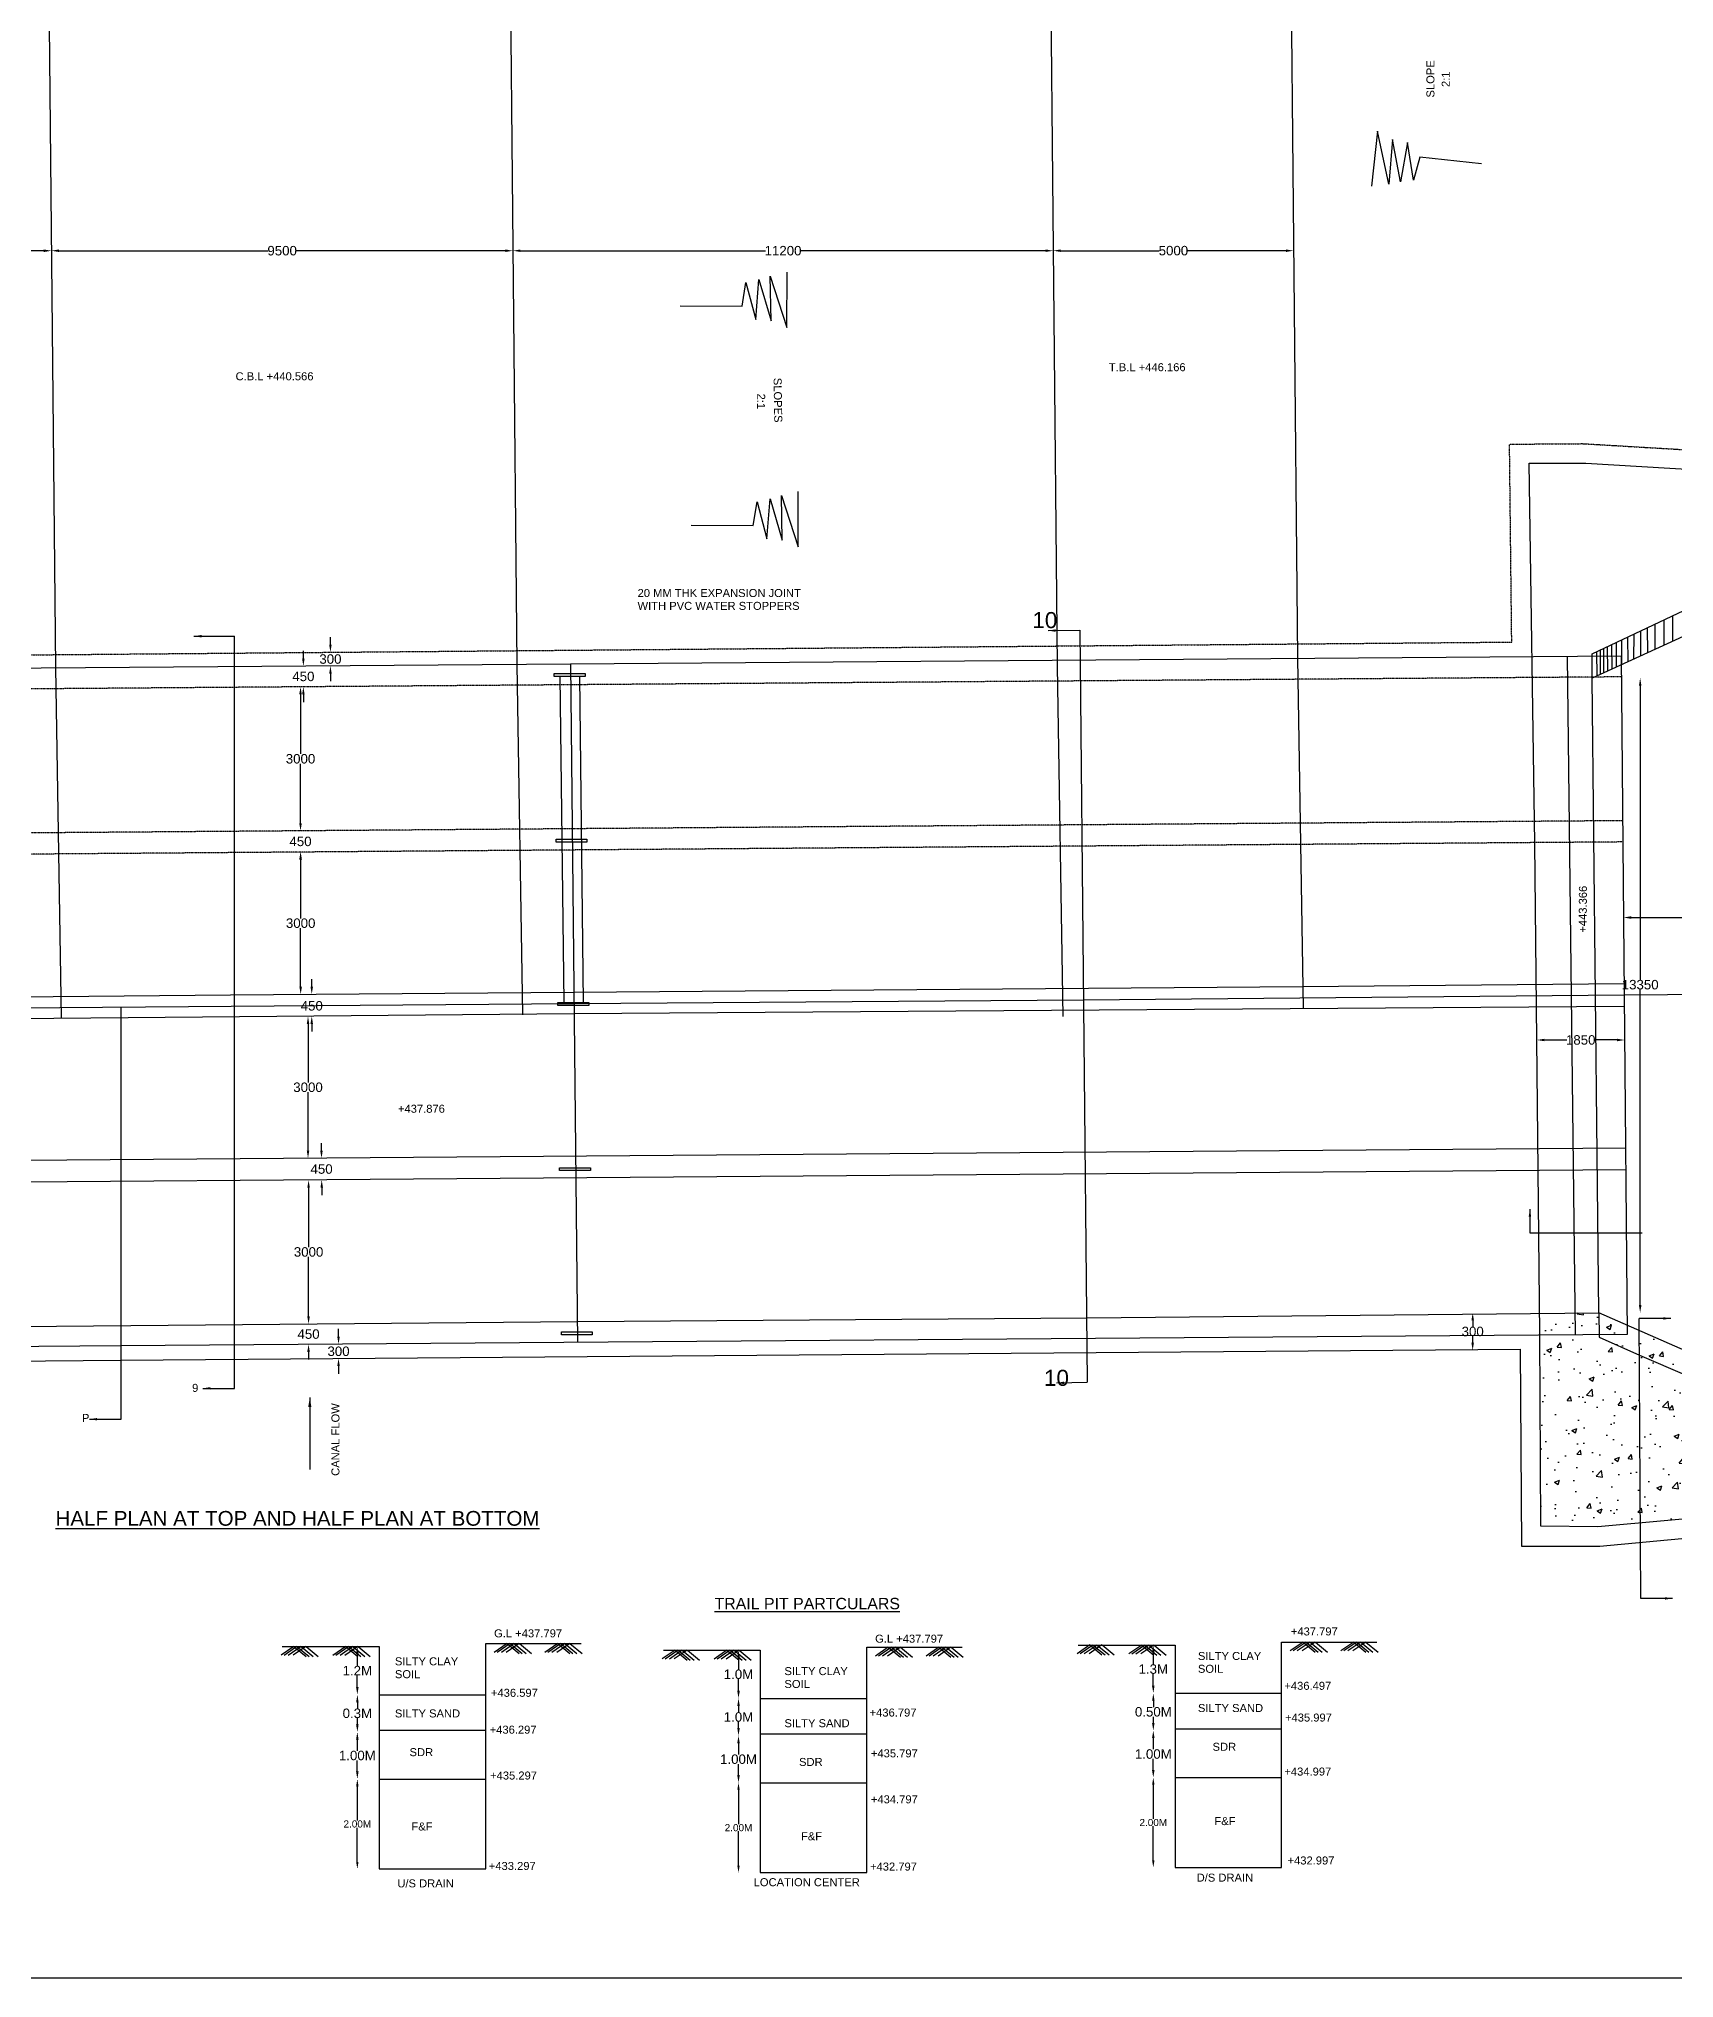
# Model space of a CAD drawing. Header units: millimetres. Extents: x -87412 to 65085, y -34262 to 36967.
# Drawn here: x -8011 to 26446, y -34262 to 6584 of the extents above; entities that cross this region are included whole.
import ezdxf

# ---------------------------------------------------------------- set-up
doc = ezdxf.new("R2010")
doc.units = ezdxf.units.MM
doc.header["$MEASUREMENT"] = 0
doc.linetypes.add('DASHDOT', pattern=[1, 0.5, -0.25, 0, -0.25])
doc.styles.get("Standard").update_dxf_attribs({"font": 'arial.ttf'})
doc.dimstyles.new('Civil', dxfattribs={"dimtxt": 200, "dimasz": 160, "dimexe": 0.1, "dimexo": 0.0625, "dimgap": 0.09, "dimtad": 0, "dimtih": 1, "dimtoh": 1, "dimdec": 0, "dimzin": 12, "dimdsep": 46, "dimtxsty": 'Standard', "dimcen": 0, "dimse1": 1, "dimse2": 1, "dimadec": 0, "dimazin": 2, "dimtfac": 1, "dimtdec": 0, "dimtofl": 0, "dimtmove": 0, "dimatfit": 3, "dimfxl": 1, "dimfrac": 1, "dimtolj": 1, "dimtzin": 0, "dimarcsym": 0})

# ---------------------------------------------------------------- blocks, each defined once
blk = doc.blocks.new('*D2')
at = {"color": 0, "lineweight": -2, "transparency": 16777216}
for p, q in [((-1299, -30217), (-1299, -30937)), ((-1299, -31811), (-1299, -31091))]:
    blk.add_line(p, q, dxfattribs=at)
at = {"color": 0, "transparency": 16777216}
for points in [[(-1324, -30217), (-1274, -30217), (-1299, -30067)], [(-1324, -31811), (-1274, -31811), (-1299, -31961)]]:
    blk.add_solid(points, dxfattribs=at)
at = {"layer": 'Defpoints', "color": 0, "transparency": 16777216}
for p in [(-1299, -30067), (-1298, -30067), (-1298, -31961)]:
    blk.add_point(p, dxfattribs=at)
at = {"color": 0, "transparency": 16777216, "insert": (-1299, -31014), "char_height": 150, "attachment_point": 5}
blk.add_mtext('\\A1;2.00M', dxfattribs=at)
blk = doc.blocks.new('*D3')
at = {"color": 0, "lineweight": -2, "transparency": 16777216}
for p, q in [((-1299, -29237), (-1299, -29470)), ((-1299, -29907), (-1299, -29674))]:
    blk.add_line(p, q, dxfattribs=at)
at = {"color": 0, "transparency": 16777216}
for points in [[(-1326, -29237), (-1272, -29237), (-1299, -29077)], [(-1326, -29907), (-1272, -29907), (-1299, -30067)]]:
    blk.add_solid(points, dxfattribs=at)
at = {"layer": 'Defpoints', "color": 0, "transparency": 16777216}
for p in [(-1299, -29077), (-1298, -29077), (-1298, -30067)]:
    blk.add_point(p, dxfattribs=at)
at = {"color": 0, "transparency": 16777216, "insert": (-1299, -29572), "char_height": 200, "attachment_point": 5}
blk.add_mtext('\\A1;1.00M', dxfattribs=at)
blk = doc.blocks.new('*D4')
at = {"color": 0, "lineweight": -2, "transparency": 16777216}
for p, q in [((-1298, -28450), (-1298, -28581)), ((-1298, -28917), (-1298, -28786))]:
    blk.add_line(p, q, dxfattribs=at)
at = {"color": 0, "transparency": 16777216}
for points in [[(-1325, -28450), (-1272, -28450), (-1298, -28290)], [(-1325, -28917), (-1272, -28917), (-1298, -29077)]]:
    blk.add_solid(points, dxfattribs=at)
at = {"layer": 'Defpoints', "color": 0, "transparency": 16777216}
for p in [(-1299, -28290), (-1298, -28290), (-1299, -29077)]:
    blk.add_point(p, dxfattribs=at)
at = {"color": 0, "transparency": 16777216, "insert": (-1298, -28684), "char_height": 200, "attachment_point": 5}
blk.add_mtext('\\A1;0.3M', dxfattribs=at)
blk = doc.blocks.new('*D5')
at = {"color": 0, "lineweight": -2, "transparency": 16777216}
for p, q in [((-1299, -27436), (-1299, -27683)), ((-1299, -28130), (-1299, -27884))]:
    blk.add_line(p, q, dxfattribs=at)
at = {"color": 0, "transparency": 16777216}
for points in [[(-1326, -27436), (-1272, -27436), (-1299, -27276)], [(-1326, -28130), (-1272, -28130), (-1299, -28290)]]:
    blk.add_solid(points, dxfattribs=at)
at = {"layer": 'Defpoints', "color": 0, "transparency": 16777216}
for p in [(-1299, -27276), (-1299, -27276), (-1299, -28290)]:
    blk.add_point(p, dxfattribs=at)
at = {"color": 0, "transparency": 16777216, "insert": (-1299, -27783), "char_height": 200, "attachment_point": 5}
blk.add_mtext('\\A1;1.2M', dxfattribs=at)
blk = doc.blocks.new('*D6')
at = {"color": 0, "lineweight": -2, "transparency": 16777216}
for p, q in [((6732, -30294), (6732, -31015)), ((6732, -31888), (6732, -31168))]:
    blk.add_line(p, q, dxfattribs=at)
at = {"color": 0, "transparency": 16777216}
for points in [[(6707, -30294), (6757, -30294), (6732, -30144)], [(6707, -31888), (6757, -31888), (6732, -32038)]]:
    blk.add_solid(points, dxfattribs=at)
at = {"layer": 'Defpoints', "color": 0, "transparency": 16777216}
for p in [(6732, -30144), (6732, -30144), (6732, -32038)]:
    blk.add_point(p, dxfattribs=at)
at = {"color": 0, "transparency": 16777216, "insert": (6732, -31092), "char_height": 150, "attachment_point": 5}
blk.add_mtext('\\A1;2.00M', dxfattribs=at)
blk = doc.blocks.new('*D7')
at = {"color": 0, "lineweight": -2, "transparency": 16777216}
for p, q in [((6732, -29314), (6732, -29547)), ((6732, -29984), (6732, -29752))]:
    blk.add_line(p, q, dxfattribs=at)
at = {"color": 0, "transparency": 16777216}
for points in [[(6705, -29314), (6759, -29314), (6732, -29154)], [(6705, -29984), (6759, -29984), (6732, -30144)]]:
    blk.add_solid(points, dxfattribs=at)
at = {"layer": 'Defpoints', "color": 0, "transparency": 16777216}
for p in [(6732, -29154), (6732, -29154), (6732, -30144)]:
    blk.add_point(p, dxfattribs=at)
at = {"color": 0, "transparency": 16777216, "insert": (6732, -29650), "char_height": 200, "attachment_point": 5}
blk.add_mtext('\\A1;1.00M', dxfattribs=at)
blk = doc.blocks.new('*D8')
at = {"color": 0, "lineweight": -2, "transparency": 16777216}
for p, q in [((6732, -28528), (6732, -28659)), ((6732, -28994), (6732, -28863))]:
    blk.add_line(p, q, dxfattribs=at)
at = {"color": 0, "transparency": 16777216}
for points in [[(6706, -28528), (6759, -28528), (6732, -28368)], [(6706, -28994), (6759, -28994), (6732, -29154)]]:
    blk.add_solid(points, dxfattribs=at)
at = {"layer": 'Defpoints', "color": 0, "transparency": 16777216}
for p in [(6732, -28368), (6732, -28368), (6732, -29154)]:
    blk.add_point(p, dxfattribs=at)
at = {"color": 0, "transparency": 16777216, "insert": (6732, -28761), "char_height": 200, "attachment_point": 5}
blk.add_mtext('\\A1;1.0M', dxfattribs=at)
blk = doc.blocks.new('*D9')
at = {"color": 0, "lineweight": -2, "transparency": 16777216}
for p, q in [((6732, -27514), (6732, -27759)), ((6732, -28208), (6732, -27963))]:
    blk.add_line(p, q, dxfattribs=at)
at = {"color": 0, "transparency": 16777216}
for points in [[(6705, -27514), (6759, -27514), (6732, -27354)], [(6705, -28208), (6759, -28208), (6732, -28368)]]:
    blk.add_solid(points, dxfattribs=at)
at = {"layer": 'Defpoints', "color": 0, "transparency": 16777216}
for p in [(6732, -27354), (6732, -27354), (6732, -28368)]:
    blk.add_point(p, dxfattribs=at)
at = {"color": 0, "transparency": 16777216, "insert": (6732, -27861), "char_height": 200, "attachment_point": 5}
blk.add_mtext('\\A1;1.0M', dxfattribs=at)
blk = doc.blocks.new('*D10')
at = {"color": 0, "lineweight": -2, "transparency": 16777216}
for p, q in [((15471, -30186), (15471, -30906)), ((15471, -31780), (15471, -31060))]:
    blk.add_line(p, q, dxfattribs=at)
at = {"color": 0, "transparency": 16777216}
for points in [[(15446, -30186), (15496, -30186), (15471, -30036)], [(15446, -31780), (15496, -31780), (15471, -31930)]]:
    blk.add_solid(points, dxfattribs=at)
at = {"layer": 'Defpoints', "color": 0, "transparency": 16777216}
for p in [(15471, -30036), (15472, -30036), (15472, -31930)]:
    blk.add_point(p, dxfattribs=at)
at = {"color": 0, "transparency": 16777216, "insert": (15471, -30983), "char_height": 150, "attachment_point": 5}
blk.add_mtext('\\A1;2.00M', dxfattribs=at)
blk = doc.blocks.new('*D11')
at = {"color": 0, "lineweight": -2, "transparency": 16777216}
for p, q in [((15471, -29206), (15471, -29439)), ((15471, -29876), (15471, -29643))]:
    blk.add_line(p, q, dxfattribs=at)
at = {"color": 0, "transparency": 16777216}
for points in [[(15444, -29206), (15498, -29206), (15471, -29046)], [(15444, -29876), (15498, -29876), (15471, -30036)]]:
    blk.add_solid(points, dxfattribs=at)
at = {"layer": 'Defpoints', "color": 0, "transparency": 16777216}
for p in [(15471, -29046), (15472, -29046), (15472, -30036)]:
    blk.add_point(p, dxfattribs=at)
at = {"color": 0, "transparency": 16777216, "insert": (15471, -29541), "char_height": 200, "attachment_point": 5}
blk.add_mtext('\\A1;1.00M', dxfattribs=at)
blk = doc.blocks.new('*D12')
at = {"color": 0, "lineweight": -2, "transparency": 16777216}
for p, q in [((15472, -28419), (15472, -28550)), ((15472, -28886), (15472, -28755))]:
    blk.add_line(p, q, dxfattribs=at)
at = {"color": 0, "transparency": 16777216}
for points in [[(15445, -28419), (15498, -28419), (15472, -28259)], [(15445, -28886), (15498, -28886), (15472, -29046)]]:
    blk.add_solid(points, dxfattribs=at)
at = {"layer": 'Defpoints', "color": 0, "transparency": 16777216}
for p in [(15471, -28259), (15472, -28259), (15471, -29046)]:
    blk.add_point(p, dxfattribs=at)
at = {"color": 0, "transparency": 16777216, "insert": (15472, -28652), "char_height": 200, "attachment_point": 5}
blk.add_mtext('\\A1;0.50M', dxfattribs=at)
blk = doc.blocks.new('*D13')
at = {"color": 0, "lineweight": -2, "transparency": 16777216}
for p, q in [((15471, -27406), (15471, -27650)), ((15471, -28099), (15471, -27855))]:
    blk.add_line(p, q, dxfattribs=at)
at = {"color": 0, "transparency": 16777216}
for points in [[(15444, -27406), (15498, -27406), (15471, -27246)], [(15444, -28099), (15498, -28099), (15471, -28259)]]:
    blk.add_solid(points, dxfattribs=at)
at = {"layer": 'Defpoints', "color": 0, "transparency": 16777216}
for p in [(15471, -27246), (15471, -27246), (15471, -28259)]:
    blk.add_point(p, dxfattribs=at)
at = {"color": 0, "transparency": 16777216, "insert": (15471, -27752), "char_height": 200, "attachment_point": 5}
blk.add_mtext('\\A1;1.3M', dxfattribs=at)
blk = doc.blocks.new('*D27')
at = {"color": 0, "lineweight": -2, "transparency": 16777216}
for p, q in [((-1866, -6176), (-1866, -6016)), ((-1866, -6784), (-1866, -6944))]:
    blk.add_line(p, q, dxfattribs=at)
at = {"color": 0, "transparency": 16777216}
for points in [[(-1892, -6176), (-1839, -6176), (-1866, -6336)], [(-1892, -6784), (-1839, -6784), (-1866, -6624)]]:
    blk.add_solid(points, dxfattribs=at)
at = {"layer": 'Defpoints', "color": 0, "transparency": 16777216}
for p in [(-1868, -6336), (-1866, -6624), (-1866, -6624)]:
    blk.add_point(p, dxfattribs=at)
at = {"color": 0, "transparency": 16777216, "insert": (-1866, -6480), "char_height": 200, "attachment_point": 5}
blk.add_mtext('\\A1;300', dxfattribs=at)
blk = doc.blocks.new('*D28')
at = {"color": 0, "lineweight": -2, "transparency": 16777216}
for p, q in [((-2436, -6468), (-2436, -6308)), ((-2436, -7224), (-2436, -7384))]:
    blk.add_line(p, q, dxfattribs=at)
at = {"color": 0, "transparency": 16777216}
for points in [[(-2463, -6468), (-2409, -6468), (-2436, -6628)], [(-2463, -7224), (-2409, -7224), (-2436, -7064)]]:
    blk.add_solid(points, dxfattribs=at)
at = {"layer": 'Defpoints', "color": 0, "transparency": 16777216}
for p in [(-2430, -6628), (-2436, -7064), (-2427, -7064)]:
    blk.add_point(p, dxfattribs=at)
at = {"color": 0, "transparency": 16777216, "insert": (-2436, -6846), "char_height": 200, "attachment_point": 5}
blk.add_mtext('\\A1;450', dxfattribs=at)
blk = doc.blocks.new('*D29')
at = {"color": 0, "lineweight": -2, "transparency": 16777216}
for p, q in [((-2496, -7224), (-2496, -8478)), ((-2496, -9937), (-2496, -8683))]:
    blk.add_line(p, q, dxfattribs=at)
at = {"color": 0, "transparency": 16777216}
for points in [[(-2523, -7224), (-2469, -7224), (-2496, -7064)], [(-2523, -9937), (-2469, -9937), (-2496, -10097)]]:
    blk.add_solid(points, dxfattribs=at)
at = {"layer": 'Defpoints', "color": 0, "transparency": 16777216}
for p in [(-2436, -7064), (-2496, -10097), (-2413, -10097)]:
    blk.add_point(p, dxfattribs=at)
at = {"color": 0, "transparency": 16777216, "insert": (-2496, -8581), "char_height": 200, "attachment_point": 5}
blk.add_mtext('\\A1;3000', dxfattribs=at)
blk = doc.blocks.new('*D30')
at = {"color": 0, "lineweight": -2, "transparency": 16777216}
for p, q in [((-2496, -9937), (-2496, -9777)), ((-2496, -10705), (-2496, -10865))]:
    blk.add_line(p, q, dxfattribs=at)
at = {"color": 0, "transparency": 16777216}
for points in [[(-2523, -9937), (-2469, -9937), (-2496, -10097)], [(-2523, -10705), (-2469, -10705), (-2496, -10545)]]:
    blk.add_solid(points, dxfattribs=at)
at = {"layer": 'Defpoints', "color": 0, "transparency": 16777216}
for p in [(-2496, -10097), (-2496, -10545), (-2493, -10545)]:
    blk.add_point(p, dxfattribs=at)
at = {"color": 0, "transparency": 16777216, "insert": (-2496, -10321), "char_height": 200, "attachment_point": 5}
blk.add_mtext('\\A1;450', dxfattribs=at)
blk = doc.blocks.new('*D31')
at = {"color": 0, "lineweight": -2, "transparency": 16777216}
for p, q in [((-2493, -10705), (-2493, -11940)), ((-2493, -13380), (-2493, -12145))]:
    blk.add_line(p, q, dxfattribs=at)
at = {"color": 0, "transparency": 16777216}
for points in [[(-2520, -10705), (-2466, -10705), (-2493, -10545)], [(-2520, -13380), (-2466, -13380), (-2493, -13540)]]:
    blk.add_solid(points, dxfattribs=at)
at = {"layer": 'Defpoints', "color": 0, "transparency": 16777216}
for p in [(-2493, -10545), (-2493, -13540), (-2469, -13540)]:
    blk.add_point(p, dxfattribs=at)
at = {"color": 0, "transparency": 16777216, "insert": (-2493, -12043), "char_height": 200, "attachment_point": 5}
blk.add_mtext('\\A1;3000', dxfattribs=at)
blk = doc.blocks.new('*D32')
at = {"color": 0, "lineweight": -2, "transparency": 16777216}
for p, q in [((-2259, -13379), (-2259, -13219)), ((-2259, -14163), (-2259, -14323))]:
    blk.add_line(p, q, dxfattribs=at)
at = {"color": 0, "transparency": 16777216}
for points in [[(-2286, -13379), (-2233, -13379), (-2259, -13539)], [(-2286, -14163), (-2233, -14163), (-2259, -14003)]]:
    blk.add_solid(points, dxfattribs=at)
at = {"layer": 'Defpoints', "color": 0, "transparency": 16777216}
for p in [(-2264, -13539), (-2259, -14003), (-2259, -14003)]:
    blk.add_point(p, dxfattribs=at)
at = {"color": 0, "transparency": 16777216, "insert": (-2259, -13783), "char_height": 200, "attachment_point": 5}
blk.add_mtext('\\A1;450', dxfattribs=at)
blk = doc.blocks.new('*D33')
at = {"color": 0, "lineweight": -2, "transparency": 16777216}
for p, q in [((-2338, -14164), (-2338, -15396)), ((-2338, -16834), (-2338, -15601))]:
    blk.add_line(p, q, dxfattribs=at)
at = {"color": 0, "transparency": 16777216}
for points in [[(-2364, -14164), (-2311, -14164), (-2338, -14004)], [(-2364, -16834), (-2311, -16834), (-2338, -16994)]]:
    blk.add_solid(points, dxfattribs=at)
at = {"layer": 'Defpoints', "color": 0, "transparency": 16777216}
for p in [(-2361, -14004), (-2338, -16994), (-2338, -16994)]:
    blk.add_point(p, dxfattribs=at)
at = {"color": 0, "transparency": 16777216, "insert": (-2338, -15499), "char_height": 200, "attachment_point": 5}
blk.add_mtext('\\A1;3000', dxfattribs=at)
blk = doc.blocks.new('*D34')
at = {"color": 0, "lineweight": -2, "transparency": 16777216}
for p, q in [((-2055, -16832), (-2056, -16672)), ((-2049, -17610), (-2047, -17770))]:
    blk.add_line(p, q, dxfattribs=at)
at = {"color": 0, "transparency": 16777216}
for points in [[(-2028, -16832), (-2081, -16832), (-2053, -16992)], [(-2022, -17610), (-2075, -17611), (-2050, -17450)]]:
    blk.add_solid(points, dxfattribs=at)
at = {"layer": 'Defpoints', "color": 0, "transparency": 16777216}
for p in [(-1057, -16984), (-2050, -17450), (-1054, -17443)]:
    blk.add_point(p, dxfattribs=at)
at = {"color": 0, "transparency": 16777216, "insert": (-2052, -17221), "char_height": 200, "attachment_point": 5}
blk.add_mtext('\\A1;450', dxfattribs=at)
blk = doc.blocks.new('*D35')
at = {"color": 0, "lineweight": -2, "transparency": 16777216}
for p, q in [((-2326, -17613), (-2326, -18865)), ((-2326, -20322), (-2326, -19070))]:
    blk.add_line(p, q, dxfattribs=at)
at = {"color": 0, "transparency": 16777216}
for points in [[(-2353, -17613), (-2300, -17613), (-2326, -17453)], [(-2353, -20322), (-2300, -20322), (-2326, -20482)]]:
    blk.add_solid(points, dxfattribs=at)
at = {"layer": 'Defpoints', "color": 0, "transparency": 16777216}
for p in [(-2374, -17453), (-2347, -20482), (-2326, -20482)]:
    blk.add_point(p, dxfattribs=at)
at = {"color": 0, "transparency": 16777216, "insert": (-2326, -18967), "char_height": 200, "attachment_point": 5}
blk.add_mtext('\\A1;3000', dxfattribs=at)
blk = doc.blocks.new('*D36')
at = {"color": 0, "lineweight": -2, "transparency": 16777216}
for p, q in [((-2327, -20322), (-2327, -20162)), ((-2327, -21072), (-2327, -21232))]:
    blk.add_line(p, q, dxfattribs=at)
at = {"color": 0, "transparency": 16777216}
for points in [[(-2354, -20322), (-2300, -20322), (-2327, -20482)], [(-2354, -21072), (-2300, -21072), (-2327, -20912)]]:
    blk.add_solid(points, dxfattribs=at)
at = {"layer": 'Defpoints', "color": 0, "transparency": 16777216}
for p in [(-2326, -20482), (-2327, -20912), (-2323, -20912)]:
    blk.add_point(p, dxfattribs=at)
at = {"color": 0, "transparency": 16777216, "insert": (-2327, -20697), "char_height": 200, "attachment_point": 5}
blk.add_mtext('\\A1;450', dxfattribs=at)
blk = doc.blocks.new('*D37')
at = {"color": 0, "lineweight": -2, "transparency": 16777216}
for p, q in [((-1695, -20748), (-1695, -20588)), ((-1695, -21371), (-1695, -21531))]:
    blk.add_line(p, q, dxfattribs=at)
at = {"color": 0, "transparency": 16777216}
for points in [[(-1722, -20748), (-1668, -20748), (-1695, -20908)], [(-1722, -21371), (-1668, -21371), (-1695, -21211)]]:
    blk.add_solid(points, dxfattribs=at)
at = {"layer": 'Defpoints', "color": 0, "transparency": 16777216}
for p in [(-1698, -20908), (-1695, -21211), (-1695, -21211)]:
    blk.add_point(p, dxfattribs=at)
at = {"color": 0, "transparency": 16777216, "insert": (-1695, -21059), "char_height": 200, "attachment_point": 5}
blk.add_mtext('\\A1;300', dxfattribs=at)
blk = doc.blocks.new('*D39')
at = {"color": 0, "lineweight": -2, "transparency": 16777216}
for p, q in [((-18962, 2120), (-13800, 2120)), ((-7904, 2120), (-13066, 2120))]:
    blk.add_line(p, q, dxfattribs=at)
at = {"color": 0, "transparency": 16777216}
for points in [[(-18962, 2147), (-18962, 2093), (-19122, 2120)], [(-7904, 2147), (-7904, 2093), (-7744, 2120)]]:
    blk.add_solid(points, dxfattribs=at)
at = {"layer": 'Defpoints', "color": 0, "transparency": 16777216}
for p in [(-19122, 2138), (-7744, 2129), (-7744, 2120)]:
    blk.add_point(p, dxfattribs=at)
at = {"color": 0, "transparency": 16777216, "insert": (-13433, 2120), "char_height": 200, "attachment_point": 5}
blk.add_mtext('\\A1;11200', dxfattribs=at)
blk = doc.blocks.new('*D40')
at = {"color": 0, "lineweight": -2, "transparency": 16777216}
for p, q in [((-7584, 2120), (-3181, 2120)), ((1818, 2120), (-2585, 2120))]:
    blk.add_line(p, q, dxfattribs=at)
at = {"color": 0, "transparency": 16777216}
for points in [[(-7584, 2147), (-7584, 2093), (-7744, 2120)], [(1818, 2147), (1818, 2093), (1978, 2120)]]:
    blk.add_solid(points, dxfattribs=at)
at = {"layer": 'Defpoints', "color": 0, "transparency": 16777216}
for p in [(-7744, 2129), (1978, 2224), (1978, 2120)]:
    blk.add_point(p, dxfattribs=at)
at = {"color": 0, "transparency": 16777216, "insert": (-2883, 2120), "char_height": 200, "attachment_point": 5}
blk.add_mtext('\\A1;9500', dxfattribs=at)
blk = doc.blocks.new('*D41')
at = {"color": 0, "lineweight": -2, "transparency": 16777216}
for p, q in [((2138, 2120), (7304, 2120)), ((13202, 2120), (8037, 2120))]:
    blk.add_line(p, q, dxfattribs=at)
at = {"color": 0, "transparency": 16777216}
for points in [[(2138, 2147), (2138, 2094), (1978, 2120)], [(13202, 2147), (13202, 2094), (13362, 2120)]]:
    blk.add_solid(points, dxfattribs=at)
at = {"layer": 'Defpoints', "color": 0, "transparency": 16777216}
for p in [(1978, 2120), (13362, 2230), (13362, 2120)]:
    blk.add_point(p, dxfattribs=at)
at = {"color": 0, "transparency": 16777216, "insert": (7670, 2120), "char_height": 200, "attachment_point": 5}
blk.add_mtext('\\A1;11200', dxfattribs=at)
blk = doc.blocks.new('*D42')
at = {"color": 0, "lineweight": -2, "transparency": 16777216}
for p, q in [((13522, 2121), (15597, 2121)), ((18268, 2121), (16193, 2121))]:
    blk.add_line(p, q, dxfattribs=at)
at = {"color": 0, "transparency": 16777216}
for points in [[(13522, 2147), (13522, 2094), (13362, 2121)], [(18268, 2147), (18268, 2094), (18428, 2121)]]:
    blk.add_solid(points, dxfattribs=at)
at = {"layer": 'Defpoints', "color": 0, "transparency": 16777216}
for p in [(13362, 2120), (18428, 2170), (18428, 2121)]:
    blk.add_point(p, dxfattribs=at)
at = {"color": 0, "transparency": 16777216, "insert": (15895, 2121), "char_height": 200, "attachment_point": 5}
blk.add_mtext('\\A1;5000', dxfattribs=at)
blk = doc.blocks.new('*D46')
at = {"color": 0, "lineweight": -2, "transparency": 16777216}
for p, q in [((25540, -11923), (30645, -11923)), ((36484, -11923), (31379, -11923))]:
    blk.add_line(p, q, dxfattribs=at)
at = {"color": 0, "transparency": 16777216}
for points in [[(25540, -11896), (25540, -11950), (25380, -11923)], [(36484, -11896), (36484, -11950), (36644, -11923)]]:
    blk.add_solid(points, dxfattribs=at)
at = {"layer": 'Defpoints', "color": 0, "transparency": 16777216}
for p in [(25380, -12045), (36644, -11923), (36644, -12045)]:
    blk.add_point(p, dxfattribs=at)
at = {"color": 0, "transparency": 16777216, "insert": (31012, -11923), "char_height": 200, "attachment_point": 5}
blk.add_mtext('\\A1;11700', dxfattribs=at)
blk = doc.blocks.new('*D48')
at = {"color": 0, "lineweight": -2, "transparency": 16777216}
for p, q in [((23712, -14502), (24187, -14502)), ((25241, -14502), (24765, -14502))]:
    blk.add_line(p, q, dxfattribs=at)
at = {"color": 0, "transparency": 16777216}
for points in [[(23712, -14476), (23712, -14529), (23552, -14502)], [(25241, -14476), (25241, -14529), (25401, -14502)]]:
    blk.add_solid(points, dxfattribs=at)
at = {"layer": 'Defpoints', "color": 0, "transparency": 16777216}
for p in [(23552, -14499), (25401, -14483), (25401, -14502)]:
    blk.add_point(p, dxfattribs=at)
at = {"color": 0, "transparency": 16777216, "insert": (24476, -14502), "char_height": 200, "attachment_point": 5}
blk.add_mtext('\\A1;1850', dxfattribs=at)
blk = doc.blocks.new('*D49')
at = {"color": 0, "lineweight": -2, "transparency": 16777216}
for p, q in [((25729, -7039), (25729, -13236)), ((25729, -20086), (25729, -13441))]:
    blk.add_line(p, q, dxfattribs=at)
at = {"color": 0, "transparency": 16777216}
for points in [[(25703, -7039), (25756, -7039), (25729, -6879)], [(25703, -20086), (25756, -20086), (25729, -20246)]]:
    blk.add_solid(points, dxfattribs=at)
at = {"layer": 'Defpoints', "color": 0, "transparency": 16777216}
for p in [(25729, -6879), (25784, -6879), (25784, -20246)]:
    blk.add_point(p, dxfattribs=at)
at = {"color": 0, "transparency": 16777216, "insert": (25729, -13338), "char_height": 200, "attachment_point": 5}
blk.add_mtext('\\A1;13350', dxfattribs=at)
blk = doc.blocks.new('*D104')
at = {"color": 0, "lineweight": -2, "transparency": 16777216}
for p, q in [((22200, -20409), (22200, -20540)), ((22200, -20876), (22200, -20745))]:
    blk.add_line(p, q, dxfattribs=at)
at = {"color": 0, "transparency": 16777216}
for points in [[(22173, -20409), (22227, -20409), (22200, -20249)], [(22173, -20876), (22227, -20876), (22200, -21036)]]:
    blk.add_solid(points, dxfattribs=at)
at = {"layer": 'Defpoints', "color": 0, "transparency": 16777216}
for p in [(22281, -20249), (22200, -21036), (22281, -21036)]:
    blk.add_point(p, dxfattribs=at)
at = {"color": 0, "transparency": 16777216, "insert": (22200, -20642), "char_height": 200, "attachment_point": 5}
blk.add_mtext('\\A1;300', dxfattribs=at)

msp = doc.modelspace()

# ---------------------------------------------------------------- hatches: boundary and pattern name
h = msp.add_hatch()
h.set_pattern_fill('AR-CONC', color=256, scale=150, style=0)
h.paths.add_polyline_path([(24353.2, -20250), (23612.9, -20257.2), (23617.5, -20695), (23617.6, -20717.3), (24358.7, -20711.7)])
h.paths.add_polyline_path([(24857, -20245), (24353.2, -20250), (24358.7, -20711.7), (24864.6, -20707.9)])
h.paths.add_polyline_path([(25453.3, -20506.7), (24857, -20245), (24864.6, -20707.9), (25455, -20703.5)])
h.paths.add_polyline_path([(25453.3, -20506.7), (25455, -20703.5), (24864.6, -20707.9), (24865.5, -20761), (25712, -21137), (32403, -24013), (36878, -26011.5), (36924, -32484), (37416.5, -32484.5), (37377.5, -25739)])
h.paths.add_polyline_path([(25712, -21137), (24865.5, -20761), (24864.6, -20707.9), (23617.6, -20717.3), (23638, -24743.5), (24834, -24755), (27786.5, -24491.5), (34423, -27385.5), (34448, -32481.5), (36924, -32484), (36878, -26011.5), (32403, -24013)])
h.paths.add_polyline_path([(36868.7, -27541.9), (37409.9, -27541.9), (37409.9, -27846.1), (36868.7, -27846.1)], flags=24)

# ---------------------------------------------------------------- linework, layer by layer
for points in [[(65083, -34261.5), (-86346.4, -34261.5), (-86346.4, 36966.4), (65083, 36966.4)], [(2851.1, -6785.5), (3502.1, -6785.5), (3502.1, -6846), (2851.1, -6846)], [(2888.7, -10273.6), (3539.7, -10273.6), (3539.7, -10334.1), (2888.7, -10334.1)], [(2925.8, -13713.1), (3576.8, -13713.1), (3576.8, -13773.6), (2925.8, -13773.6)], [(2963.3, -17193.5), (3614.3, -17193.5), (3614.3, -17254), (2963.3, -17254)], [(3000.5, -20648.5), (3651.5, -20648.5), (3651.5, -20709), (3000.5, -20709)]]:
    msp.add_lwpolyline(points, close=True)
for points in [[(-7894.1, 17564.5), (-7659, -6661), (-7541, -14028.9)], [(1829, 17624), (2064.1, -6601.5), (2182.1, -13969.4)], [(13213.2, 17588.8), (13448.4, -6636.7), (13566.3, -14004.6)], [(18276.4, 17758.1), (18511.5, -6467.3), (18629.5, -13835.3)], [(37776.5, -25735.5), (37377.5, -25739), (37416.5, -32484.5), (34448, -32481.5), (34423, -27385.5), (27786.5, -24491.5), (24834, -24755), (23638, -24743.5), (23617.5, -20695), (23508, -10357), (23388.5, -2355.5), (24583.5, -2350.5), (27534.5, -2527), (34175.5, 485.5), (34120.5, 5592), (37141, 5607.5), (37206, -1170.5), (37620.5, -1176.5)], [(22384.5, 3953), (21085.5, 4092.8), (20956, 3608.1), (20828.3, 4400.9), (20677.2, 3571.6), (20508.7, 4464.6), (20432.1, 3525), (20192.5, 4635), (20069.2, 3476.6)], [(5502.5, 958.5), (6809, 953), (6888, 1448.5), (7096.5, 673), (7161.5, 1513.5), (7421, 642.5), (7400.5, 1585), (7753, 505.5), (7756.5, 1670.5)], [(37206, -1170.5), (24714, -6883), (24715, -6372.5), (27556.5, -5027.5)], [(5736.5, -3661.5), (7043, -3667), (7122, -3171.5), (7330.5, -3947), (7395.5, -3106.5), (7655, -3977.5), (7634.5, -3035), (7987, -4114.5), (7990.5, -2949.5)], [(26224.1, -5658.2), (26229.2, -6190.1)], [(26406.8, -5571.7), (26411.7, -6106.7)], [(25336.5, -6078.3), (25332.6, -6600.1)], [(25464.8, -6017.6), (25470.3, -6537.2)], [(25597.3, -5954.9), (25586.6, -6484)], [(25734.8, -5889.8), (25737.1, -6415.2)], [(25875.9, -5823), (25885.7, -6347.2)], [(26040.3, -5745.2), (26036.3, -6278.3)], [(25331, -6418), (3189, -6585), (-34906.5, -6876)], [(25331, -6418), (25393, -13556), (25455, -20703.5), (-6284.5, -20942), (-34759.5, -21175)], [(24190.6, -6426.6), (24358.7, -20711.7)], [(24807.3, -6328.8), (24815.2, -6836.7)], [(24882.7, -6293.1), (24889.5, -6802.8)], [(24958.4, -6257.3), (24952.8, -6773.8)], [(25034.9, -6221.1), (25037.9, -6734.9)], [(25126.6, -6177.7), (25134.7, -6690.6)], [(25223.5, -6131.8), (25223.6, -6649.9)], [(2966.5, -6846), (3050.5, -13713.1)], [(3189, -6585), (3342.9, -20869.7)], [(3382.5, -6846), (3456, -13713.1)], [(37377.5, -25739), (24857, -20245), (24714, -6883)], [(-34835.4, -13787.4), (-28065, -13739), (-18915.5, -13694), (-3970.5, -13552), (18622, -13374), (25390.9, -13315.2)], [(37291.5, -13465.5), (25393, -13556), (14001, -13663), (3280, -13742.5), (-8475, -13829), (-18914, -13905), (-28056.5, -13972), (-34218, -14023.8)], [(25395.1, -13793.9), (3273, -13953), (-8482.5, -14058.5), (-28057.5, -14192.5), (-34830.8, -14242)], [(25432, -16780.8), (-34799.9, -17243)], [(25436.7, -17239.4), (-34795.2, -17701.7)], [(-34155, -20704.5), (-8423.5, -20535), (3346.5, -20432), (14077, -20351), (24857, -20245), (24865.5, -20761), (25712, -21137), (32403, -24013), (36878, -26011.5), (36924, -32484)], [(-52275.5, -26468.9), (-52246.5, -32270), (-48946.5, -32270), (-48966, -28463), (-38861, -25148.5), (-34158.5, -25420.5), (-32478.5, -25428.5), (-32492, -21475), (-6285, -21248), (23203.5, -21010.5), (23225.5, -25162), (24880, -25160), (27807, -24891.5), (34025, -27608.5), (34046.5, -32883), (37826, -32878), (37826, -31484.5), (50649.3, -31422)], [(-2634.5, -27273.5), (-2906, -27460)], [(-2882, -27276.5), (-841, -27276.5), (-841, -31961), (1405.5, -31961), (1405.5, -27213), (3413.5, -27213)], [(-2570.4, -27275.2), (-2841.9, -27461.7)], [(-2484.4, -27275.2), (-2755.9, -27461.7)], [(-2380.9, -27273.5), (-2652.4, -27460)], [(-2634.5, -27273.5), (-2380.3, -27483)], [(-2570.4, -27275.2), (-2316.2, -27484.6)], [(-2484.4, -27275.2), (-2230.2, -27484.6)], [(-2376.5, -27273.5), (-2122.3, -27483)], [(-1542, -27276.5), (-1813.5, -27463)], [(-1477.9, -27278.2), (-1749.4, -27464.7)], [(-1391.9, -27278.2), (-1663.4, -27464.7)], [(-1288.4, -27276.5), (-1559.9, -27463)], [(-1542, -27276.5), (-1287.8, -27486)], [(-1477.9, -27278.2), (-1223.7, -27487.6)], [(-1391.9, -27278.2), (-1137.7, -27487.6)], [(-1284, -27276.5), (-1029.8, -27486)], [(1857, -27213), (1585.5, -27399.5)], [(1921.1, -27214.7), (1649.6, -27401.2)], [(2007.1, -27214.7), (1735.6, -27401.2)], [(2110.6, -27213), (1839.1, -27399.5)], [(1857, -27213), (2111.2, -27422.5)], [(1921.1, -27214.7), (2175.3, -27424.1)], [(2007.1, -27214.7), (2261.3, -27424.1)], [(2115, -27213), (2369.2, -27422.5)], [(2923.5, -27213), (2652, -27399.5)], [(2987.6, -27214.7), (2716.1, -27401.2)], [(3073.6, -27214.7), (2802.1, -27401.2)], [(3177.1, -27213), (2905.6, -27399.5)], [(2923.5, -27213), (3177.7, -27422.5)], [(2987.6, -27214.7), (3241.8, -27424.1)], [(3073.6, -27214.7), (3327.8, -27424.1)], [(3181.5, -27213), (3435.7, -27422.5)], [(5396.5, -27351), (5125, -27537.5)], [(5149, -27354), (7190, -27354), (7190, -32038.5), (9436.5, -32038.5), (9436.5, -27290.5), (11444.5, -27290.5)], [(5460.6, -27352.7), (5189.1, -27539.2)], [(5546.6, -27352.7), (5275.1, -27539.2)], [(5650.1, -27351), (5378.6, -27537.5)], [(5396.5, -27351), (5650.7, -27560.5)], [(5460.6, -27352.7), (5714.8, -27562.1)], [(5546.6, -27352.7), (5800.8, -27562.1)], [(5654.5, -27351), (5908.7, -27560.5)], [(6489, -27354), (6217.5, -27540.5)], [(6553.1, -27355.7), (6281.6, -27542.2)], [(6639.1, -27355.7), (6367.6, -27542.2)], [(6742.6, -27354), (6471.1, -27540.5)], [(6489, -27354), (6743.2, -27563.5)], [(6553.1, -27355.7), (6807.3, -27565.1)], [(6639.1, -27355.7), (6893.3, -27565.1)], [(6747, -27354), (7001.2, -27563.5)], [(9888, -27290.5), (9616.5, -27477)], [(9952.1, -27292.2), (9680.6, -27478.7)], [(10038.1, -27292.2), (9766.6, -27478.7)], [(10141.6, -27290.5), (9870.1, -27477)], [(9888, -27290.5), (10142.2, -27500)], [(9952.1, -27292.2), (10206.3, -27501.6)], [(10038.1, -27292.2), (10292.3, -27501.6)], [(10146, -27290.5), (10400.2, -27500)], [(10954.5, -27290.5), (10683, -27477)], [(11018.6, -27292.2), (10747.1, -27478.7)], [(11104.6, -27292.2), (10833.1, -27478.7)], [(11208.1, -27290.5), (10936.6, -27477)], [(10954.5, -27290.5), (11208.7, -27500)], [(11018.6, -27292.2), (11272.8, -27501.6)], [(11104.6, -27292.2), (11358.8, -27501.6)], [(11212.5, -27290.5), (11466.7, -27500)], [(14135.5, -27242.5), (13864, -27429)], [(13888, -27245.5), (15929, -27245.5), (15929, -31930), (18175.5, -31930), (18175.5, -27182), (20183.5, -27182)], [(14199.6, -27244.2), (13928.1, -27430.7)], [(14285.6, -27244.2), (14014.1, -27430.7)], [(14389.1, -27242.5), (14117.6, -27429)], [(14135.5, -27242.5), (14389.7, -27452)], [(14199.6, -27244.2), (14453.8, -27453.6)], [(14285.6, -27244.2), (14539.8, -27453.6)], [(14393.5, -27242.5), (14647.7, -27452)], [(15228, -27245.5), (14956.5, -27432)], [(15292.1, -27247.2), (15020.6, -27433.7)], [(15378.1, -27247.2), (15106.6, -27433.7)], [(15481.6, -27245.5), (15210.1, -27432)], [(15228, -27245.5), (15482.2, -27455)], [(15292.1, -27247.2), (15546.3, -27456.6)], [(15378.1, -27247.2), (15632.3, -27456.6)], [(15486, -27245.5), (15740.2, -27455)], [(18627, -27182), (18355.5, -27368.5)], [(18691.1, -27183.7), (18419.6, -27370.2)], [(18777.1, -27183.7), (18505.6, -27370.2)], [(18880.6, -27182), (18609.1, -27368.5)], [(18627, -27182), (18881.2, -27391.5)], [(18691.1, -27183.7), (18945.3, -27393.1)], [(18777.1, -27183.7), (19031.3, -27393.1)], [(18885, -27182), (19139.2, -27391.5)], [(19693.5, -27182), (19422, -27368.5)], [(19757.6, -27183.7), (19486.1, -27370.2)], [(19843.6, -27183.7), (19572.1, -27370.2)], [(19947.1, -27182), (19675.6, -27368.5)], [(19693.5, -27182), (19947.7, -27391.5)], [(19757.6, -27183.7), (20011.8, -27393.1)], [(19843.6, -27183.7), (20097.8, -27393.1)], [(19951.5, -27182), (20205.7, -27391.5)], [(-841, -28290), (1405.5, -28290)], [(7190, -28367.5), (9436.5, -28367.5)], [(15929, -28259), (18175.5, -28259)], [(1405.5, -29046), (-841, -29046)], [(9436.5, -29123.5), (7190, -29123.5)], [(18175.5, -29015), (15929, -29015)], [(-841, -30067), (1405.5, -30067)], [(7190, -30144.5), (9436.5, -30144.5)], [(15929, -30036), (18175.5, -30036)]]:
    msp.add_lwpolyline(points)
at = {"linetype": 'DASHDOT'}
for points in [[(-52572, 3908.5), (-49276, 3919), (-49218, 80), (-39099.2, -2991.3), (-34293.5, -2597), (-32681, -2605), (-32635, -6576.5), (-7657.5, -6386.5), (23023, -6121.5), (22976.5, -1954), (24519.5, -1943), (27529.5, -2121), (33766.5, 698.5), (33707.5, 5994.5), (37550.5, 5994), (37620.5, -1176.5), (50396.5, -1082.5)], [(25334.8, -6854.5), (3192.8, -7021.5), (-34902.7, -7312.5)], [(25361.1, -9883.9), (-34870.8, -10346.2)], [(25365.7, -10331.4), (-34866.2, -10793.6)]]:
    msp.add_lwpolyline(points, dxfattribs=at)

# ---------------------------------------------------------------- texts
for s, rotation, p in [('SLOPE ', 90, (21394, 5346.5)), ('2:1', 90, (21716, 5568)), ('SLOPES', 270.92809, (7471.3, -557.8)), ('2:1', 269.31417, (7127, -887)), ('+443.366', 89.63083, (24601, -12242.5)), ('CANAL FLOW', 90, (-1676, -23682))]:
    msp.add_text(s, height=168.5, rotation=rotation).set_placement(p)
for s, height, p in [('T.B.L +446.166', 168.5, (14536, -417.3)), ('C.B.L +440.566', 168.5, (-3864.4, -608.6)), ('WITH PVC WATER STOPPERS', 168.5, (4605.4, -5443.5)), ('20 MM THK EXPANSION JOINT', 168.5, (4605.4, -5172.9)), ('10', 338.5, (12922.9, -5828)), ('+437.876', 168.5, (-442.8, -16034.4)), ('10', 338.5, (13167.9, -21787.2)), ('9', 168.5, (-4780, -21913.1)), ('P', 168.5, (-7100.9, -22546.6)), ('%%UHALF PLAN AT TOP AND HALF PLAN AT BOTTOM', 309.843, (-7657.5, -24731.5)), ('%%UTRAIL PIT PARTCULARS', 239.715, (6226.7, -26491.1)), ('G.L +437.797', 168.5, (1582.1, -27082.7)), ('+437.797', 168.5, (18369, -27042.4)), ('G.L +437.797', 168.5, (9609.7, -27195)), ('SILTY CLAY', 168.5, (-507, -27672.3)), ('SOIL', 168.5, (-507, -27943)), ('SILTY CLAY', 168.5, (7699.5, -27878.3)), ('SILTY CLAY', 168.5, (16411.5, -27558.8)), ('SOIL', 168.5, (16411.5, -27829.5)), ('+436.597', 168.5, (1516.2, -28334.9)), ('SOIL', 168.5, (7699.5, -28149)), ('+436.497', 168.5, (18232.4, -28187.5)), ('+436.797', 168.5, (9493.8, -28750.7)), ('SILTY SAND', 168.5, (16411.5, -28655.7)), ('SILTY SAND', 168.5, (-507, -28769.2)), ('+436.297', 168.5, (1489.1, -29111.2)), ('SILTY SAND', 168.5, (7699.5, -28975.2)), ('+435.997', 168.5, (18245.8, -28856.3)), ('SDR', 168.5, (16719.5, -29471.6)), ('SDR', 168.5, (-199, -29585.1)), ('SDR', 168.5, (8007.5, -29791.1)), ('+435.797', 168.5, (9521.3, -29610)), ('+435.297', 168.5, (1498.2, -30077)), ('+434.997', 168.5, (18232.4, -29993.3)), ('+434.797', 168.5, (9521.4, -30577.8)), ('F&F', 168.5, (-158.9, -31150.1)), ('F&F', 168.5, (16759.6, -31036.6)), ('F&F', 168.5, (8047.6, -31356.1)), ('+433.297', 168.5, (1471.1, -31981.7)), ('+432.797', 168.5, (9503.1, -31994.6)), ('+432.997', 168.5, (18299.4, -31865.9)), ('U/S DRAIN', 168.5, (-455.8, -32348.7)), ('LOCATION CENTER', 168.5, (7051, -32323.6)), ('D/S DRAIN', 168.5, (16384.8, -32227.1))]:
    msp.add_text(s, height=height).set_placement(p)

# ---------------------------------------------------------------- dimensions: what is measured, and where the dimension line sits
for base, p1, p2, text, picture, middle in [((-7744.3, 2120), (-19121.9, 2137.9), (-7744.3, 2129.5), '11200', '*D39', (-13433.1, 2120)), ((1978.5, 2120), (-7744.3, 2129.5), (1978.5, 2223.9), '9500', '*D40', (-2882.9, 2120)), ((13362.3, 2120.5), (1978.5, 2120), (13362.3, 2230.5), '11200', '*D41', (7670.4, 2120.5)), ((18427.7, 2120.5), (13362.3, 2120.5), (18427.7, 2169.7), '5000', '*D42', (15895, 2120.5)), ((36644, -11923), (25379.9, -12044.9), (36644, -12044.9), '11700', '*D46', (31011.9, -11923)), ((25401, -14502.4), (23551.9, -14498.9), (25401, -14482.8), '1850', '*D48', (24476.5, -14502.4))]:
    dim = msp.add_linear_dim(base=base, p1=p1, p2=p2, text=text, dimstyle='Civil')
    dim.commit()
    dim.dimension.update_dxf_attribs({"geometry": picture, "text_midpoint": middle})
for base, p1, p2, text, picture, middle in [((-1865.8, -6623.6), (-1868, -6336.5), (-1865.8, -6623.6), '300', '*D27', (-1865.8, -6480.1)), ((-2496, -10097.1), (-2436, -7064.5), (-2412.7, -10097.1), '3000', '*D29', (-2496, -8580.8)), ((-2493, -13540.2), (-2492.6, -10545.2), (-2469, -13540.2), '3000', '*D31', (-2493, -12042.7)), ((-2337.7, -16993.9), (-2360.6, -14003.6), (-2337.7, -16993.9), '3000', '*D33', (-2337.7, -15498.7)), ((-2326.5, -20481.8), (-2373.7, -17452.8), (-2347.2, -20481.8), '3000', '*D35', (-2326.5, -18967.3)), ((22200.1, -21035.7), (22281.4, -20249.1), (22281.4, -21035.7), '300', '*D104', (22200.1, -20642.4)), ((-1695.1, -21211), (-1697.5, -20907.5), (-1695.1, -21211), '300', '*D37', (-1695.1, -21059.3)), ((-1299, -27276.5), (-1299, -28290), (-1299, -27276.5), '1.2M', '*D5', (-1299, -27783.2)), ((6732, -27354), (6732, -28367.5), (6732, -27354), '1.0M', '*D9', (6732, -27860.8)), ((15471, -27245.5), (15471, -28259), (15471, -27245.5), '1.3M', '*D13', (15471, -27752.2)), ((-1298.5, -28290), (-1299, -29077), (-1299, -28290), '0.3M', '*D4', (-1298.5, -28683.5)), ((6732.5, -28367.5), (6732, -29154.5), (6732, -28367.5), '1.0M', '*D8', (6732.5, -28761)), ((15471.5, -28259), (15471, -29046), (15471, -28259), '0.50M', '*D12', (15471.5, -28652.5)), ((-1299, -29077), (-1298.5, -30067), (-1298.5, -29077), '1.00M', '*D3', (-1299, -29572)), ((6732, -29154.5), (6732.5, -30144.5), (6732.5, -29154.5), '1.00M', '*D7', (6732, -29649.5)), ((15471, -29046), (15471.5, -30036), (15471.5, -29046), '1.00M', '*D11', (15471, -29541))]:
    dim = msp.add_linear_dim(base=base, p1=p1, p2=p2, angle=90, text=text, dimstyle='Civil')
    dim.commit()
    dim.dimension.update_dxf_attribs({"geometry": picture, "text_midpoint": middle})
for base, p1, p2, angle, text, picture, middle, dimtype in [((-2436, -7064.4), (-2430, -6627.9), (-2426.7, -7064.4), 90, '450', '*D28', (-2436, -6846.2), 160), ((25729.3, -6879), (25784.5, -20246), (25784.5, -6879), 90, '13350', '*D49', (25729.3, -13338.5), 160), ((-2496, -10545.2), (-2496, -10097.1), (-2492.6, -10545.2), 90, '450', '*D30', (-2496, -10321.1), 160), ((-2259.4, -14002.7), (-2263.6, -13538.6), (-2259.4, -14002.7), 90, '450', '*D32', (-2259.4, -13783.3), 160), ((-2049.9, -17450.4), (-1057.4, -16984.1), (-1053.9, -17442.7), 270.43974, '450', '*D34', (-2051.7, -17221), 161), ((-2327, -20912.2), (-2326.5, -20481.8), (-2323.3, -20912.2), 90, '450', '*D36', (-2327, -20697), 160)]:
    dim = msp.add_linear_dim(base=base, p1=p1, p2=p2, angle=angle, text=text, dimstyle='Civil')
    dim.commit()
    dim.dimension.update_dxf_attribs({"geometry": picture, "text_midpoint": middle, "dimtype": dimtype})
for base, p1, p2, picture, middle in [((-1299, -30067), (-1298.5, -31961), (-1298.5, -30067), '*D2', (-1299, -31014)), ((6732, -30144.5), (6732.5, -32038.5), (6732.5, -30144.5), '*D6', (6732, -31091.5)), ((15471, -30036), (15471.5, -31930), (15471.5, -30036), '*D10', (15471, -30983))]:
    dim = msp.add_linear_dim(base=base, p1=p1, p2=p2, angle=90, text='2.00M', dimstyle='Civil', override={"dimtxt": 150, "dimasz": 150})
    dim.commit()
    dim.dimension.update_dxf_attribs({"geometry": picture, "text_midpoint": middle})

# ---------------------------------------------------------------- leaders
for points, override in [([(-4741.5, -5999), (-3883.5, -5995)], {"dimgap": 0.09, "dimtad": 0}), ([(-4553, -21838.5), (-3883.5, -21838.5), (-3883.5, -5995)], {"dimgap": 0.09, "dimtad": 0}), ([(13255, -5881), (13923.5, -5873.5), (14078.5, -21710.5)], {"dimgap": 0.09, "dimtad": 0}), ([(-6941, -22488.5), (-6273, -22488.5), (-6271.5, -13812.8)], {"dimgap": 0.09, "dimtad": 0}), ([(23406, -18063.5), (23406, -18562), (25770.5, -18562)], {"dimgap": 0.09, "dimtad": 0}), ([(26376.5, -20365.5), (25711, -20369.4)], {"dimgap": 0.09, "dimtad": 0}), ([(26412.5, -26263), (25745.5, -26263), (25711, -20369.5)], {"dimgap": 0.09, "dimtad": 0}), ([(-2300.5, -22031), (-2300.5, -23549.5)], {"dimasz": 200, "dimgap": 0.09, "dimtad": 0}), ([(13431, -21726), (14078.5, -21710.5)], {"dimgap": 0.09, "dimtad": 0})]:
    msp.add_leader(points, dimstyle='Civil', override=override)

doc.saveas('drawing.dxf')
